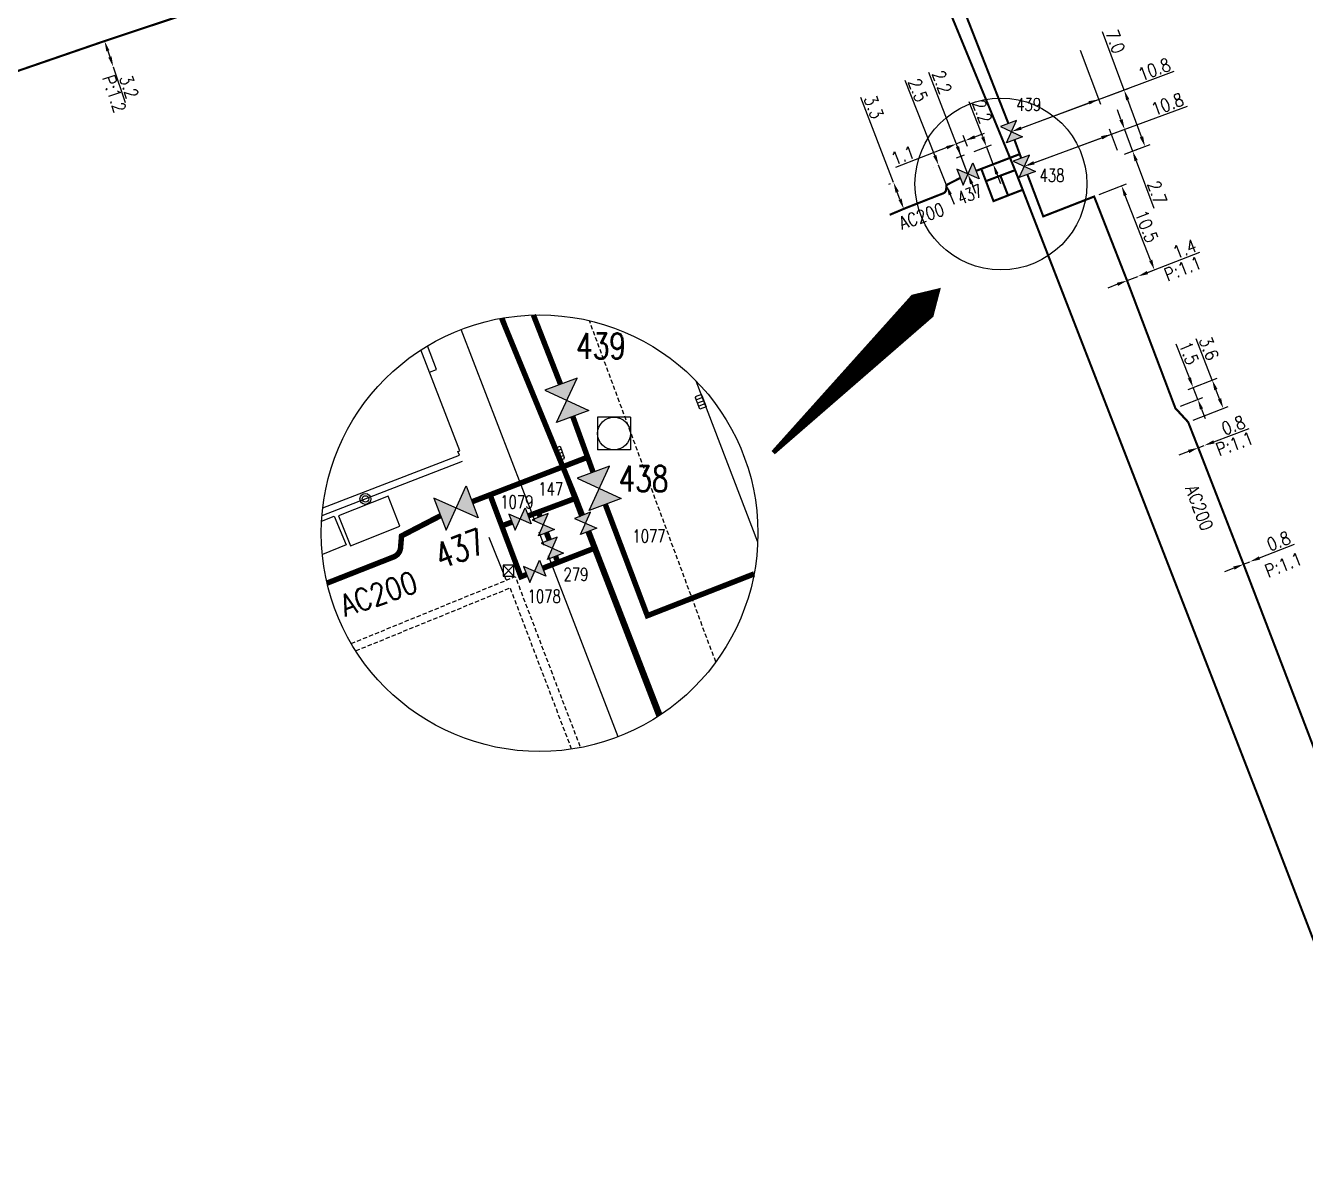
# Model space of a CAD drawing. Header units: millimetres. Extents: x 134000 to 135000, y 129000 to 130000.
# Drawn here: x 134292.4 to 134441.3, y 129749 to 129880.1 of the extents above; entities that cross this region are included whole.
import ezdxf
from ezdxf.enums import TextEntityAlignment as Align

# ---------------------------------------------------------------- set-up
doc = ezdxf.new("R2010")
doc.units = ezdxf.units.MM
doc.header["$PDMODE"] = 34
doc.linetypes.add('DASHED', pattern=[0.75, 0.5, -0.25])
doc.layers.get('0').update_dxf_attribs({"linetype": 'CONTINUOUS'})
doc.layers.get('DEFPOINTS').update_dxf_attribs({"linetype": 'CONTINUOUS'})
for name, color, linetype in [('G_120', 4, 'CONTINUOUS'), ('G_300', 7, 'CONTINUOUS'), ('G_900', 7, 'CONTINUOUS'), ('W0001', 6, 'DASHED'), ('W0008', 7, 'CONTINUOUS'), ('W0100', 7, 'CONTINUOUS'), ('W0112', 1, 'DASHED'), ('W0322', 7, 'CONTINUOUS'), ('W0330', 7, 'CONTINUOUS'), ('W0400', 7, 'CONTINUOUS'), ('W0420', 7, 'CONTINUOUS')]:
    doc.layers.add(name, color=color, linetype=linetype)
doc.styles.get("Standard").update_dxf_attribs({"font": 'romans.shx', "width": 0.85})
doc.linetypes.add('G_TYPB_AP', pattern='A,5,-0.3,["o",Standard,S=1.5,R=0,X=0,Y=-0.5],-1.65', length=6.95)
doc.dimstyles.get("Standard").update_dxf_attribs({"dimtxt": 1.5, "dimasz": 1.2, "dimexe": 0.625, "dimexo": 0.625, "dimgap": 0.25, "dimtad": 1, "dimdec": 1, "dimzin": 0, "dimdsep": 46, "dimtxsty": 'Standard', "dimcen": -0.5, "dimadec": 0, "dimazin": 0, "dimtfac": 1, "dimtdec": 1, "dimtmove": 0, "dimatfit": 3, "dimfxl": 0, "dimtolj": 1, "dimtzin": 0, "dimarcsym": 0})

# ---------------------------------------------------------------- blocks, each defined once
blk = doc.blocks.new('G_300_04')
at = {"linetype": 'Continuous'}
h = blk.add_hatch(color=0, dxfattribs=at)
h.paths.add_polyline_path([(-1, 1), (-1, -1), (0, 0)])
h.paths.add_polyline_path([(1, 1), (0, 0), (1, -1)])
at = {"color": 0, "linetype": 'Continuous', "flags": 128}
blk.add_lwpolyline([(-1, -1), (1, 1), (1, -1), (-1, 1)], close=True, dxfattribs=at)
at = {"color": 0, "linetype": 'Continuous', "width": 0.75}
blk.add_attdef('NUM', text='', height=1.5, dxfattribs=at).set_placement((0, 2.1), align=Align.MIDDLE_CENTER)
at = {"color": 0, "linetype": 'Continuous', "width": 0.75, "flags": 3}
for tag, p in [('DEF_LEG', (0, -5)), ('DEF_COUP', (0, -7.5)), ('DEF_TYPE', (0, -10))]:
    blk.add_attdef(tag, text='', height=1.2, dxfattribs=at).set_placement(p, align=Align.MIDDLE)
blk = doc.blocks.new('*D17')
at = {"layer": 'DEFPOINTS', "color": 0, "linetype": 'Continuous', "transparency": 16777216}
for p in [(134420.28, 129868.04), (134419.68, 129864.94), (134408.62, 129863.73)]:
    blk.add_point(p, dxfattribs=at)
at = {"layer": 'G_300', "color": 0, "linetype": 'Continuous', "lineweight": -2, "transparency": 16777216}
for p, q in [((134419.86, 129869.17), (134419.45, 129870.29)), ((134409.2, 129863.95), (134420.86, 129868.26)), ((134420.28, 129868.04), (134421.21, 129865.51)), ((134420.27, 129865.16), (134421.8, 129865.73)), ((134421.63, 129864.38), (134423.68, 129858.85))]:
    blk.add_line(p, q, dxfattribs=at)
at = {"layer": 'G_300', "color": 0, "linetype": 'Continuous', "transparency": 16777216}
for points in [[(134420.05, 129869.24), (134419.67, 129869.1), (134420.28, 129868.04)], [(134421.82, 129864.45), (134421.44, 129864.32), (134421.21, 129865.51)]]:
    blk.add_solid(points, dxfattribs=at)
at = {"layer": 'G_300', "color": 0, "linetype": 'Continuous', "transparency": 16777216, "insert": (134424.06, 129860.68), "char_height": 1.5, "attachment_point": 5, "rotation": 290.2761}
blk.add_mtext('\\A1;2.7', dxfattribs=at)
blk = doc.blocks.new('*D18')
at = {"layer": 'DEFPOINTS', "color": 0, "linetype": 'Continuous', "transparency": 16777216}
for p in [(134420.23, 129872.61), (134407.13, 129867.77), (134419.68, 129864.94)]:
    blk.add_point(p, dxfattribs=at)
at = {"layer": 'G_300', "color": 0, "linetype": 'Continuous', "lineweight": -2, "transparency": 16777216}
for p, q in [((134420.23, 129872.61), (134417.72, 129879.4)), ((134407.72, 129867.99), (134420.82, 129872.83)), ((134422.24, 129867.17), (134420.65, 129871.48)), ((134420.27, 129865.16), (134423.24, 129866.26))]:
    blk.add_line(p, q, dxfattribs=at)
at = {"layer": 'G_300', "color": 0, "linetype": 'Continuous', "transparency": 16777216}
for points in [[(134420.83, 129871.55), (134420.46, 129871.41), (134420.23, 129872.61)], [(134422.43, 129867.24), (134422.05, 129867.1), (134422.66, 129866.04)]]:
    blk.add_solid(points, dxfattribs=at)
at = {"layer": 'G_300', "color": 0, "linetype": 'Continuous', "transparency": 16777216, "insert": (134419.21, 129878.26), "char_height": 1.5, "attachment_point": 5, "rotation": 290.2761}
blk.add_mtext('\\A1;7.0', dxfattribs=at)
blk = doc.blocks.new('*D19')
at = {"layer": 'DEFPOINTS', "color": 0, "linetype": 'Continuous', "transparency": 16777216}
for p in [(134402.21, 129865.26), (134402.06, 129862.84), (134402.06, 129862.84)]:
    blk.add_point(p, dxfattribs=at)
at = {"layer": 'G_300', "color": 0, "linetype": 'Continuous', "lineweight": -2, "transparency": 16777216}
for p, q in [((134400.84, 129866.01), (134397.51, 129874.65)), ((134401.63, 129865.03), (134400.69, 129864.67)), ((134402.06, 129862.84), (134401.27, 129864.89)), ((134402.49, 129861.72), (134402.92, 129860.6))]:
    blk.add_line(p, q, dxfattribs=at)
at = {"layer": 'G_300', "color": 0, "linetype": 'Continuous', "transparency": 16777216}
for points in [[(134401.02, 129866.09), (134400.65, 129865.94), (134401.27, 129864.89)], [(134402.68, 129861.79), (134402.3, 129861.65), (134402.06, 129862.84)]]:
    blk.add_solid(points, dxfattribs=at)
at = {"layer": 'G_300', "color": 0, "linetype": 'Continuous', "transparency": 16777216, "insert": (134399.02, 129873.53), "char_height": 1.5, "attachment_point": 5, "rotation": 291.0603}
blk.add_mtext('\\A1;2.2', dxfattribs=at)
blk = doc.blocks.new('*D20')
at = {"layer": 'DEFPOINTS', "color": 0, "transparency": 16777216}
for p in [(134419.66, 129865.01), (134408.62, 129863.73), (134408.62, 129863.73)]:
    blk.add_point(p, dxfattribs=at)
at = {"layer": 'G_300', "color": 0, "lineweight": -2, "transparency": 16777216}
for p, q in [((134418.75, 129867.48), (134427.59, 129870.75)), ((134419.44, 129865.59), (134418.53, 129868.06)), ((134409.74, 129864.15), (134417.62, 129867.06))]:
    blk.add_line(p, q, dxfattribs=at)
at = {"layer": 'G_300', "color": 0, "transparency": 16777216}
for points in [[(134417.55, 129867.25), (134417.69, 129866.87), (134418.75, 129867.48)], [(134409.67, 129864.34), (134409.81, 129863.96), (134408.62, 129863.73)]]:
    blk.add_solid(points, dxfattribs=at)
at = {"layer": 'G_300', "color": 0, "transparency": 16777216, "insert": (134425.27, 129870.95), "char_height": 1.5, "attachment_point": 5, "rotation": 20.2761}
blk.add_mtext('\\A1;10.8', dxfattribs=at)
blk = doc.blocks.new('*D21')
at = {"layer": 'DEFPOINTS', "color": 0, "linetype": 'Continuous', "transparency": 16777216}
for p in [(134421.82, 129850.93), (134421.82, 129850.93), (134420.57, 129850.44)]:
    blk.add_point(p, dxfattribs=at)
at = {"layer": 'G_120', "color": 0, "linetype": 'Continuous', "lineweight": -2, "transparency": 16777216}
for p, q in [((134422.94, 129851.37), (134429.04, 129853.75)), ((134420.57, 129850.44), (134421.82, 129850.93)), ((134419.45, 129850.01), (134418.33, 129849.57))]:
    blk.add_line(p, q, dxfattribs=at)
at = {"layer": 'G_120', "color": 0, "linetype": 'Continuous', "transparency": 16777216}
for points in [[(134422.87, 129851.56), (134423.01, 129851.18), (134421.82, 129850.93)], [(134419.38, 129850.19), (134419.52, 129849.82), (134420.57, 129850.44)]]:
    blk.add_solid(points, dxfattribs=at)
at = {"layer": 'G_120', "color": 0, "linetype": 'Continuous', "transparency": 16777216, "insert": (134427.25, 129854.13), "char_height": 1.5, "attachment_point": 5, "rotation": 21.357}
blk.add_mtext('\\A1;1.4', dxfattribs=at)
blk = doc.blocks.new('*D22')
at = {"layer": 'DEFPOINTS', "color": 0, "linetype": 'Continuous', "transparency": 16777216}
for p in [(134428.85, 129830.99), (134429.55, 129831.25), (134429.55, 129831.25)]:
    blk.add_point(p, dxfattribs=at)
at = {"layer": 'G_120', "color": 0, "linetype": 'Continuous', "lineweight": -2, "transparency": 16777216}
for p, q in [((134430.67, 129831.67), (134434.76, 129833.22)), ((134427.73, 129830.56), (134426.6, 129830.14)), ((134428.85, 129830.99), (134429.55, 129831.25))]:
    blk.add_line(p, q, dxfattribs=at)
at = {"layer": 'G_120', "color": 0, "linetype": 'Continuous', "transparency": 16777216}
for points in [[(134430.6, 129831.86), (134430.74, 129831.49), (134429.55, 129831.25)], [(134427.66, 129830.75), (134427.8, 129830.37), (134428.85, 129830.99)]]:
    blk.add_solid(points, dxfattribs=at)
at = {"layer": 'G_120', "color": 0, "linetype": 'Continuous', "transparency": 16777216, "insert": (134432.93, 129833.6), "char_height": 1.5, "attachment_point": 5, "rotation": 20.7011}
blk.add_mtext('\\A1;0.8', dxfattribs=at)
blk = doc.blocks.new('*D23')
at = {"layer": 'DEFPOINTS', "color": 0, "linetype": 'Continuous', "transparency": 16777216}
for p in [(134434.12, 129817.43), (134434.86, 129817.73), (134434.86, 129817.73)]:
    blk.add_point(p, dxfattribs=at)
at = {"layer": 'G_120', "color": 0, "linetype": 'Continuous', "lineweight": -2, "transparency": 16777216}
for p, q in [((134435.98, 129818.17), (134440.04, 129819.78)), ((134433, 129816.99), (134431.89, 129816.55)), ((134434.12, 129817.43), (134434.86, 129817.73))]:
    blk.add_line(p, q, dxfattribs=at)
at = {"layer": 'G_120', "color": 0, "linetype": 'Continuous', "transparency": 16777216}
for points in [[(134435.9, 129818.35), (134436.05, 129817.98), (134434.86, 129817.73)], [(134432.93, 129817.18), (134433.08, 129816.8), (134434.12, 129817.43)]]:
    blk.add_solid(points, dxfattribs=at)
at = {"layer": 'G_120', "color": 0, "linetype": 'Continuous', "transparency": 16777216, "insert": (134438.2, 129820.12), "char_height": 1.5, "attachment_point": 5, "rotation": 21.6072}
blk.add_mtext('\\A1;0.8', dxfattribs=at)
blk = doc.blocks.new('*D33')
at = {"layer": 'DEFPOINTS', "color": 0, "linetype": 'Continuous', "transparency": 16777216}
for p in [(134419.93, 129861.47), (134416.74, 129860.22), (134422.2, 129851.08)]:
    blk.add_point(p, dxfattribs=at)
at = {"layer": 'G_120', "color": 0, "linetype": 'Continuous', "lineweight": -2, "transparency": 16777216}
for p, q in [((134417.32, 129860.45), (134420.51, 129861.69)), ((134423.31, 129852.8), (134420.36, 129860.35)), ((134422.78, 129851.31), (134424.33, 129851.91))]:
    blk.add_line(p, q, dxfattribs=at)
at = {"layer": 'G_120', "color": 0, "linetype": 'Continuous', "transparency": 16777216}
for points in [[(134420.55, 129860.42), (134420.18, 129860.28), (134419.93, 129861.47)], [(134423.5, 129852.88), (134423.13, 129852.73), (134423.75, 129851.69)]]:
    blk.add_solid(points, dxfattribs=at)
at = {"layer": 'G_120', "color": 0, "linetype": 'Continuous', "transparency": 16777216, "insert": (134422.85, 129856.74), "char_height": 1.5, "attachment_point": 5, "rotation": 291.357}
blk.add_mtext('\\A1;10.5', dxfattribs=at)
blk = doc.blocks.new('*D34')
at = {"layer": 'DEFPOINTS', "color": 0, "linetype": 'Continuous', "transparency": 16777216}
for p in [(134427.08, 129837.55), (134428.8, 129836.61), (134426.19, 129835.59)]:
    blk.add_point(p, dxfattribs=at)
at = {"layer": 'G_120', "color": 0, "linetype": 'Continuous', "lineweight": -2, "transparency": 16777216}
for p, q in [((134427.82, 129839.13), (134426.29, 129843.03)), ((134427.67, 129837.78), (134428.83, 129838.24)), ((134428.8, 129836.61), (134428.25, 129838.01)), ((134426.77, 129835.82), (134429.38, 129836.84)), ((134429.24, 129835.49), (134429.67, 129834.38))]:
    blk.add_line(p, q, dxfattribs=at)
at = {"layer": 'G_120', "color": 0, "linetype": 'Continuous', "transparency": 16777216}
for points in [[(134428, 129839.2), (134427.63, 129839.05), (134428.25, 129838.01)], [(134429.42, 129835.57), (134429.05, 129835.42), (134428.8, 129836.61)]]:
    blk.add_solid(points, dxfattribs=at)
at = {"layer": 'G_120', "color": 0, "linetype": 'Continuous', "transparency": 16777216, "insert": (134427.77, 129842), "char_height": 1.5, "attachment_point": 5, "rotation": 291.3382}
blk.add_mtext('\\A1;1.5', dxfattribs=at)
blk = doc.blocks.new('*D35')
at = {"layer": 'DEFPOINTS', "color": 0, "linetype": 'Continuous', "transparency": 16777216}
for p in [(134427.08, 129837.55), (134431.76, 129835.57), (134427.68, 129833.97)]:
    blk.add_point(p, dxfattribs=at)
at = {"layer": 'G_120', "color": 0, "linetype": 'Continuous', "lineweight": -2, "transparency": 16777216}
for p, q in [((134430.47, 129838.87), (134428.6, 129843.66)), ((134427.67, 129837.78), (134431.05, 129839.1)), ((134431.32, 129836.68), (134430.9, 129837.76)), ((134428.26, 129834.2), (134432.34, 129835.79))]:
    blk.add_line(p, q, dxfattribs=at)
at = {"layer": 'G_120', "color": 0, "linetype": 'Continuous', "transparency": 16777216}
for points in [[(134431.09, 129837.83), (134430.72, 129837.68), (134430.47, 129838.87)], [(134431.51, 129836.76), (134431.14, 129836.61), (134431.76, 129835.57)]]:
    blk.add_solid(points, dxfattribs=at)
at = {"layer": 'G_120', "color": 0, "linetype": 'Continuous', "transparency": 16777216, "insert": (134430.1, 129842.55), "char_height": 1.5, "attachment_point": 5, "rotation": 291.3382}
blk.add_mtext('\\A1;3.6', dxfattribs=at)
blk = doc.blocks.new('*D85')
at = {"layer": 'DEFPOINTS', "color": 0, "linetype": 'Continuous', "transparency": 16777216}
for p in [(134301.61, 129878.31), (134302.62, 129875.32), (134302.62, 129875.32)]:
    blk.add_point(p, dxfattribs=at)
at = {"layer": 'G_120', "color": 0, "linetype": 'Continuous', "lineweight": -2, "transparency": 16777216}
for p, q in [((134302, 129877.17), (134302.24, 129876.46)), ((134302.62, 129875.32), (134304.02, 129871.18))]:
    blk.add_line(p, q, dxfattribs=at)
at = {"layer": 'G_120', "color": 0, "linetype": 'Continuous', "transparency": 16777216}
for points in [[(134302.18, 129877.23), (134301.81, 129877.1), (134301.61, 129878.31)], [(134302.43, 129876.52), (134302.05, 129876.39), (134302.62, 129875.32)]]:
    blk.add_solid(points, dxfattribs=at)
at = {"layer": 'G_120', "color": 0, "linetype": 'Continuous', "transparency": 16777216, "insert": (134304.46, 129873), "char_height": 1.5, "attachment_point": 5, "rotation": 288.7162}
blk.add_mtext('\\A1;3.2', dxfattribs=at)
blk = doc.blocks.new('*D92')
at = {"layer": 'DEFPOINTS', "color": 0, "linetype": 'Continuous', "transparency": 16777216}
for p in [(134414.91, 129877.84), (134417.25, 129871.53), (134407.13, 129867.77)]:
    blk.add_point(p, dxfattribs=at)
at = {"layer": 'G_300', "color": 0, "linetype": 'Continuous', "lineweight": -2, "transparency": 16777216}
for p, q in [((134415.12, 129877.26), (134417.47, 129870.95)), ((134417.25, 129871.53), (134426.06, 129874.81)), ((134408.26, 129868.19), (134416.13, 129871.11))]:
    blk.add_line(p, q, dxfattribs=at)
at = {"layer": 'G_300', "color": 0, "linetype": 'Continuous', "transparency": 16777216}
for points in [[(134416.06, 129871.3), (134416.2, 129870.93), (134417.25, 129871.53)], [(134408.19, 129868.38), (134408.32, 129868), (134407.13, 129867.77)]]:
    blk.add_solid(points, dxfattribs=at)
at = {"layer": 'G_300', "color": 0, "linetype": 'Continuous', "transparency": 16777216, "insert": (134423.74, 129875.01), "char_height": 1.5, "attachment_point": 5, "rotation": 20.3925}
blk.add_mtext('\\A1;10.8', dxfattribs=at)
blk = doc.blocks.new('*D95')
at = {"layer": 'DEFPOINTS', "color": 0, "linetype": 'Continuous', "transparency": 16777216}
for p in [(134401.74, 129866.73), (134402.23, 129865.46), (134402.06, 129862.84)]:
    blk.add_point(p, dxfattribs=at)
at = {"layer": 'G_300', "color": 0, "linetype": 'Continuous', "lineweight": -2, "transparency": 16777216}
for p, q in [((134402.01, 129866.04), (134401.51, 129867.32)), ((134402.86, 129867.16), (134403.98, 129867.6)), ((134399.59, 129865.91), (134393.63, 129863.61)), ((134401.83, 129863.42), (134400.49, 129866.92)), ((134401.74, 129866.73), (134400.71, 129866.34))]:
    blk.add_line(p, q, dxfattribs=at)
at = {"layer": 'G_300', "color": 0, "linetype": 'Continuous', "transparency": 16777216}
for points in [[(134402.79, 129867.35), (134402.93, 129866.98), (134401.74, 129866.73)], [(134399.52, 129866.09), (134399.66, 129865.72), (134400.71, 129866.34)]]:
    blk.add_solid(points, dxfattribs=at)
at = {"layer": 'G_300', "color": 0, "linetype": 'Continuous', "transparency": 16777216, "insert": (134394.5, 129865.02), "char_height": 1.5, "attachment_point": 5, "rotation": 21.0603}
blk.add_mtext('\\A1;1.1', dxfattribs=at)
blk = doc.blocks.new('*D96')
at = {"layer": 'DEFPOINTS', "color": 0, "linetype": 'Continuous', "transparency": 16777216}
for p in [(134404.21, 129866.03), (134402.21, 129865.26), (134402.99, 129863.2)]:
    blk.add_point(p, dxfattribs=at)
at = {"layer": 'G_120', "color": 0, "linetype": 'Continuous', "lineweight": -2, "transparency": 16777216}
for p, q in [((134403.78, 129867.15), (134402.2, 129871.23)), ((134402.79, 129865.48), (134404.79, 129866.25)), ((134405, 129863.97), (134404.21, 129866.03)), ((134403.58, 129863.42), (134405.58, 129864.2)), ((134405.43, 129862.85), (134405.86, 129861.73))]:
    blk.add_line(p, q, dxfattribs=at)
at = {"layer": 'G_120', "color": 0, "linetype": 'Continuous', "transparency": 16777216}
for points in [[(134403.96, 129867.22), (134403.59, 129867.07), (134404.21, 129866.03)], [(134405.62, 129862.92), (134405.24, 129862.78), (134405, 129863.97)]]:
    blk.add_solid(points, dxfattribs=at)
at = {"layer": 'G_120', "color": 0, "linetype": 'Continuous', "transparency": 16777216, "insert": (134403.71, 129870.11), "char_height": 1.5, "attachment_point": 5, "rotation": 291.0603}
blk.add_mtext('\\A1;2.2', dxfattribs=at)
blk = doc.blocks.new('*D97')
at = {"layer": 'DEFPOINTS', "color": 0, "linetype": 'Continuous', "transparency": 16777216}
for p in [(134398.64, 129863.88), (134398.64, 129863.88), (134399.56, 129861.56)]:
    blk.add_point(p, dxfattribs=at)
at = {"layer": 'G_120', "color": 0, "linetype": 'Continuous', "lineweight": -2, "transparency": 16777216}
for p, q in [((134398.2, 129865), (134394.74, 129873.71)), ((134398.06, 129863.65), (134398.06, 129863.65)), ((134399.56, 129861.56), (134398.64, 129863.88)), ((134398.98, 129861.33), (134398.98, 129861.33)), ((134400, 129860.44), (134400.45, 129859.33))]:
    blk.add_line(p, q, dxfattribs=at)
at = {"layer": 'G_120', "color": 0, "linetype": 'Continuous', "transparency": 16777216}
for points in [[(134398.38, 129865.07), (134398.01, 129864.92), (134398.64, 129863.88)], [(134400.19, 129860.52), (134399.82, 129860.37), (134399.56, 129861.56)]]:
    blk.add_solid(points, dxfattribs=at)
at = {"layer": 'G_120', "color": 0, "linetype": 'Continuous', "transparency": 16777216, "insert": (134396.25, 129872.6), "char_height": 1.5, "attachment_point": 5, "rotation": 291.6551}
blk.add_mtext('\\A1;2.5', dxfattribs=at)
blk = doc.blocks.new('*D98')
at = {"layer": 'DEFPOINTS', "color": 0, "linetype": 'Continuous', "transparency": 16777216}
for p in [(134393.58, 129861.94), (134394.59, 129858.78), (134394.77, 129858.86)]:
    blk.add_point(p, dxfattribs=at)
at = {"layer": 'G_120', "color": 0, "linetype": 'Continuous', "lineweight": -2, "transparency": 16777216}
for p, q in [((134393.4, 129861.86), (134389.59, 129871.75)), ((134393, 129861.71), (134392.82, 129861.64)), ((134394.15, 129859.9), (134393.83, 129860.74)), ((134394.19, 129858.63), (134394, 129858.56))]:
    blk.add_line(p, q, dxfattribs=at)
at = {"layer": 'G_120', "color": 0, "linetype": 'Continuous', "transparency": 16777216}
for points in [[(134394.02, 129860.82), (134393.64, 129860.67), (134393.4, 129861.86)], [(134394.34, 129859.98), (134393.97, 129859.83), (134394.59, 129858.78)]]:
    blk.add_solid(points, dxfattribs=at)
at = {"layer": 'G_120', "color": 0, "linetype": 'Continuous', "transparency": 16777216, "insert": (134391.1, 129870.63), "char_height": 1.5, "attachment_point": 5, "rotation": 291.0603}
blk.add_mtext('\\A1;3.3', dxfattribs=at)
blk = doc.blocks.new('t322o')
at = {"color": 0, "linetype": 'Continuous'}
for radius in [0.25, 0.15]:
    blk.add_circle((0, 0), radius, dxfattribs=at)
blk = doc.blocks.new('t330o')
at = {"color": 0, "linetype": 'Continuous'}
for p, q in [((0.25, -0.25), (-0.25, 0.25)), ((-0.25, -0.25), (0.25, 0.25)), ((-0.25, 0.25), (-0.25, -0.25)), ((0.25, 0.25), (-0.25, 0.25)), ((0.25, -0.25), (0.25, 0.25)), ((-0.25, -0.25), (0.25, -0.25)), ((-0.25, -0.25), (-0.25, -0.25))]:
    blk.add_line(p, q, dxfattribs=at)
blk = doc.blocks.new('T420')
for p, q in [((0.75, 0.75), (-0.75, 0.75)), ((-0.75, 0.75), (-0.75, -0.75)), ((0.75, 0.75), (0.75, -0.75)), ((0.75, -0.75), (-0.75, -0.75))]:
    blk.add_line(p, q)
blk.add_ellipse((0, 0), major_axis=(-0.53, 0.53), ratio=1, start_param=3.926991, end_param=10.210176)
blk = doc.blocks.new('T400')
for p, q in [((-0.15, 0.3), (0.15, 0.3)), ((-0.15, -0.25), (-0.15, 0.3)), ((-0.15, 0.15), (0.15, 0.15)), ((-0.15, 0), (0.15, 0)), ((0.15, 0.3), (0.15, -0.25)), ((-0.15, -0.15), (0.15, -0.15)), ((-0.15, -0.25), (-0.15, -0.3)), ((-0.15, -0.3), (0.15, -0.3)), ((0.15, -0.3), (0.15, -0.25))]:
    blk.add_line(p, q)
blk = doc.blocks.new('Détail')
blk.add_circle((134352.22, 129821.05), 25.4)
at = {"layer": 'G_120', "linetype": 'Continuous'}
for p, q in [((134356.26, 129834.12), (134358.28, 129828.64)), ((134360.04, 129823.88), (134361.48, 129819.98))]:
    blk.add_line(p, q, dxfattribs=at)
at = {"layer": 'G_120', "linetype": 'G_TYPB_AP', "const_width": 0.635, "flags": 128}
for points in [[(134354.66, 129838.37), (134351.5, 129846.44)], [(134357.2, 129823.12), (134356.43, 129825.12), (134347.81, 129846.06)], [(134356.08, 129834.63), (134358.45, 129828.13)], [(134344.37, 129824.71), (134357.82, 129829.89)], [(134350.88, 129823.05), (134352.08, 129823.5), (134356.43, 129825.12)], [(134347.82, 129821.89), (134349.01, 129822.34)], [(134352.08, 129823.5), (134352.29, 129822.98)], [(134353.01, 129821.12), (134353.35, 129820.23)], [(134366.23, 129799.86), (134357.93, 129821.26)], [(134354.07, 129818.37), (134354.35, 129817.65)]]:
    blk.add_lwpolyline(points, dxfattribs=at)
at = {"layer": 'G_120', "linetype": 'G_TYPB_AP', "ltscale": 0.5, "const_width": 0.635, "flags": 128}
for points in [[(134346.46, 129825.51), (134347.82, 129821.89), (134350.05, 129815.98), (134350.71, 129816.24)], [(134352.57, 129816.96), (134354.35, 129817.65), (134358.68, 129819.33)]]:
    blk.add_lwpolyline(points, dxfattribs=at)
at = {"layer": 'G_120', "linetype": 'G_TYPB_AP', "flags": 128}
blk.add_lwpolyline([(134377.18, 129816.31, 0.635, 0.635, 0), (134364.76, 129811.45, 0.635, 0.635, 0), (134359.87, 129824.39, 0, 0, 0)], format="xyseb", dxfattribs=at)
at = {"layer": 'G_120', "linetype": 'G_TYPB_AP', "const_width": 0.635, "flags": 128}
blk.add_lwpolyline([(134327.5, 129815.24), (134335.25, 129818.29, 0.288667), (134336.05, 129819.38), (134336.16, 129820.73), (134340.71, 129823.09)], format="xyb", dxfattribs=at)
at = {"layer": 'W0001', "color": 253, "flags": 128}
blk.add_lwpolyline([(134372.74, 129806.08), (134371.76, 129808.62), (134358.01, 129845.78)], dxfattribs=at)
at = {"layer": 'W0008', "color": 253, "flags": 128}
for points in [[(134348.05, 129846.1), (134354.64, 129828.88), (134356.92, 129822.96)], [(134351.71, 129822.39), (134343.08, 129844.75)], [(134339.42, 129839.79), (134340.24, 129840.1), (134339.19, 129842.85)], [(134377.6, 129819.99), (134370.44, 129838.75)], [(134356.92, 129822.96), (134356.92, 129822.96)], [(134351.71, 129822.39), (134351.71, 129822.39)], [(134352.77, 129819.63), (134352.18, 129821.17)], [(134357.6, 129821.2), (134365.91, 129799.65)], [(134361.36, 129797.35), (134353.24, 129818.42)]]:
    blk.add_lwpolyline(points, dxfattribs=at)
at = {"layer": 'W0100', "color": 253, "flags": 128}
for points in [[(134327, 129824.01), (134342.89, 129830.13), (134342.72, 129830.55), (134342.94, 129830.64), (134338.42, 129842.37)], [(134326.86, 129822.43), (134328.34, 129823.04), (134329.72, 129819.7), (134326.95, 129818.55)]]:
    blk.add_lwpolyline(points, dxfattribs=at)
blk.add_lwpolyline([(134330.21, 129819.58), (134335.98, 129821.87), (134334.6, 129825.35), (134328.83, 129823.06)], close=True, dxfattribs=at)
at = {"layer": 'W0112', "color": 253, "flags": 128}
for points in [[(134330.3, 129808.21), (134349.39, 129816), (134356.97, 129796.1)], [(134355.95, 129795.92), (134348.81, 129814.67), (134330.84, 129807.34)]]:
    blk.add_lwpolyline(points, dxfattribs=at)
at = {"layer": 'W0322', "color": 253, "flags": 128}
for points in [[(134343.21, 129829.39), (134326.9, 129823.06)], [(134348.35, 129815.62), (134346.37, 129820.54)]]:
    blk.add_lwpolyline(points, dxfattribs=at)
at = {"layer": 'G_300'}
ref = blk.add_blockref('G_300_04', (134355.39, 129836.51), dxfattribs=dict(at, xscale=2, yscale=2, zscale=2, rotation=290.1542055546007))
ref.add_attrib('NUM', '439', dxfattribs={"layer": '0', "color": 0, "linetype": 'Continuous', "height": 3, "width": 0.75}).set_placement((134359.37, 129842.83), align=Align.MIDDLE_CENTER)
ref = blk.add_blockref('G_300_04', (134359.16, 129826.26), dxfattribs=dict(at, xscale=2, yscale=2, zscale=2, rotation=290.3924687158415))
ref.add_attrib('NUM', '438', dxfattribs={"layer": '0', "color": 0, "linetype": 'Continuous', "height": 3, "width": 0.75}).set_placement((134364.32, 129827.39), align=Align.MIDDLE_CENTER)
ref = blk.add_blockref('G_300_04', (134342.51, 129823.99), dxfattribs=dict(at, xscale=2, yscale=2, zscale=2, rotation=20.96499178899846))
ref.add_attrib('NUM', '437', dxfattribs={"layer": '0', "color": 0, "linetype": 'Continuous', "height": 3, "rotation": 20.965, "width": 0.75}).set_placement((134342.93, 129819.26), align=Align.MIDDLE_CENTER)
ref = blk.add_blockref('G_300_04', (134352.65, 129822.05), dxfattribs=dict(at, rotation=291.2098284776736))
ref.add_attrib('NUM', '147', dxfattribs={"layer": '0', "color": 0, "linetype": 'Continuous', "height": 1.5, "width": 0.75}).set_placement((134353.52, 129826.2), align=Align.MIDDLE_CENTER)
ref = blk.add_blockref('G_300_04', (134349.95, 129822.7), dxfattribs=dict(at, rotation=20.77374496890388))
ref.add_attrib('NUM', '1079', dxfattribs={"layer": '0', "color": 0, "linetype": 'Continuous', "height": 1.5, "width": 0.75}).set_placement((134349.58, 129824.69), align=Align.MIDDLE_CENTER)
ref = blk.add_blockref('G_300_04', (134357.57, 129822.19), dxfattribs=dict(at, rotation=291.2098284769581))
ref.add_attrib('NUM', '1077', dxfattribs={"layer": '0', "color": 0, "linetype": 'Continuous', "height": 1.5, "width": 0.75}).set_placement((134364.95, 129820.71), align=Align.MIDDLE_CENTER)
ref = blk.add_blockref('G_300_04', (134353.71, 129819.3), dxfattribs=dict(at, rotation=291.2098284780791))
ref.add_attrib('NUM', '279', dxfattribs={"layer": '0', "color": 0, "linetype": 'Continuous', "height": 1.5, "width": 0.75}).set_placement((134356.45, 129816.25), align=Align.MIDDLE_CENTER)
ref = blk.add_blockref('G_300_04', (134351.64, 129816.6), dxfattribs=dict(at, rotation=21.20982847774762))
ref.add_attrib('NUM', '1078', dxfattribs={"layer": '0', "color": 0, "linetype": 'Continuous', "height": 1.5, "width": 0.75}).set_placement((134352.76, 129813.71), align=Align.MIDDLE_CENTER)
at = {"layer": 'W0322', "color": 253, "xscale": 2.54, "yscale": 2.54, "zscale": 2.54, "rotation": 201.2248495946342}
blk.add_blockref('t322o', (134331.96, 129825.03), dxfattribs=at)
at = {"layer": 'W0330', "color": 253, "xscale": 2.54, "yscale": 2.54, "zscale": 2.54}
blk.add_blockref('t330o', (134348.6, 129816.68), dxfattribs=at)
at = {"layer": 'W0400', "color": 253, "xscale": 2.54, "yscale": 2.54, "zscale": 2.54}
for p, rotation in [((134370.96, 129836.33), 200.9295595795451), ((134354.51, 129830.33), 19.83246072191208)]:
    blk.add_blockref('T400', p, dxfattribs=dict(at, rotation=rotation))
at = {"layer": 'W0420', "color": 253, "xscale": 2.54, "yscale": 2.54, "zscale": 2.54}
blk.add_blockref('T420', (134360.88, 129832.64), dxfattribs=at)
at = {"layer": 'G_120', "linetype": 'Continuous', "width": 0.85}
blk.add_text('AC200', height=2.54, rotation=19.0363, dxfattribs=at).set_placement((134333.51, 129814), align=Align.MIDDLE)

msp = doc.modelspace()

# ---------------------------------------------------------------- linework, layer by layer
at = {"layer": 'G_120', "linetype": 'Continuous'}
for p, q in [((134407.47, 129866.83), (134408.27, 129864.67)), ((134408.96, 129862.8), (134409.53, 129861.26))]:
    msp.add_line(p, q, dxfattribs=at)
at = {"layer": 'G_120', "linetype": 'G_TYPB_AP', "const_width": 0.25, "flags": 128}
for points in [[(134855.99, 129128.38), (134855.99, 129128.38), (134849.02, 129123.7), (134844.23, 129122.71), (134837.62, 129123.84), (134820.24, 129128.1), (134801.07, 129134.48), (134797.32, 129137.34), (134791.51, 129142.01), (134787.49, 129146.13), (134756.6, 129187.58), (134756.6, 129187.58), (134709.87, 129254.2), (134663.6, 129324.01), (134609.51, 129405.48), (134609.51, 129405.48), (134565.57, 129466.62), (134551.98, 129486.28), (134545.1, 129505.12), (134545.1, 129505.12), (134527.98, 129548.3), (134518.47, 129574.1), (134507.82, 129597.78), (134492.4, 129639.9), (134480.48, 129672.41), (134470.91, 129699.54), (134449.76, 129754.2), (134436.18, 129789.5), (134407.54, 129863.29), (134396.76, 129889.47), (134384.07, 129919.52), (134367.68, 129966.66), (134354.75, 130000)], [(134407.47, 129866.83), (134408.26, 129864.67)], [(134402.99, 129863.2), (134408.09, 129865.16)], [(134404.15, 129862.01), (134405.83, 129862.65), (134407.54, 129863.29)], [(134405.83, 129862.65), (134406.72, 129860.35)]]:
    msp.add_lwpolyline(points, dxfattribs=at)
at = {"layer": 'G_120', "linetype": 'G_TYPB_AP', "flags": 128}
for points in [[(134406.77, 129868.7, 0.25, 0.25, 0), (134398.32, 129890.28, 0.25, 0.25, 0), (134393.24, 129903.7, 0.25, 0.25, 0), (134391.57, 129908.26, 0.25, 0.25, 0), (134389.59, 129913.38, 0, 0, 0)], [(134000, 129784.73, 0.25, 0.25, 0), (134011.98, 129790.21, 0.25, 0.25, 0), (134051.03, 129808.8, 0.25, 0.25, 0), (134052.47, 129810.75, 0.25, 0.25, 0), (134060.51, 129812.77, 0.25, 0.25, 0), (134093.43, 129818.1, 0.25, 0.25, 0), (134126.67, 129823.44, 0.25, 0.25, 0), (134147.84, 129827.93, 0.25, 0.25, 0), (134159.05, 129830.6, 0.25, 0.25, 0), (134172.76, 129834.19, 0.25, 0.25, 0), (134189.57, 129838.28, 0.25, 0.25, 0), (134194.6, 129839.98, 0.25, 0.25, 0), (134211.5, 129845.44, 0.25, 0.25, 0), (134218.61, 129848.62, 0.25, 0.25, 0), (134225.34, 129851.63, 0.25, 0.25, 0), (134236.88, 129856.01, 0.25, 0.25, 0), (134301.61, 129878.31, 0.25, 0.25, 0), (134344.5, 129892.56, 0.25, 0.25, 0), (134369.21, 129901.77, 0.25, 0.25, 0), (134380.63, 129904.55, 0, 0, 0)], [(134526.33, 129577.96, 0.25, 0.25, 0), (134524.86, 129582.37, 0.25, 0.25, 0), (134514.47, 129608.71, 0.25, 0.25, 0), (134495.79, 129655.84, 0.25, 0.25, 0), (134483.38, 129687.87, 0.25, 0.25, 0), (134473.44, 129713.47, 0.25, 0.25, 0), (134463.72, 129739.12, 0.25, 0.25, 0), (134453.8, 129766.22, 0.25, 0.25, 0), (134444.24, 129791, 0.25, 0.25, 0), (134434.12, 129817.43, 0.25, 0.25, 0), (134428.85, 129830.99, 0.25, 0.25, 0), (134427.68, 129833.97, 0.25, 0.25, 0), (134426.19, 129835.59, 0.25, 0.25, 0), (134420.57, 129850.44, 0.25, 0.25, 0), (134416.74, 129860.22, 0.25, 0.25, 0), (134410.82, 129857.91, 0.25, 0.25, 0), (134408.97, 129862.8, 0, 0, 0)]]:
    msp.add_lwpolyline(points, format="xyseb", dxfattribs=at)
at = {"layer": 'G_120', "linetype": 'G_TYPB_AP', "ltscale": 0.5, "const_width": 0.25, "flags": 128}
msp.add_lwpolyline([(134403.61, 129863.44), (134404.15, 129862.01), (134405.03, 129859.69), (134406.72, 129860.35), (134408.43, 129861.01)], dxfattribs=at)
at = {"layer": 'G_120', "linetype": 'G_TYPB_AP', "const_width": 0.25, "flags": 128}
msp.add_lwpolyline([(134392.95, 129858.09), (134394.77, 129858.86), (134399.2, 129860.6, 0.288667), (134399.52, 129861.03), (134399.56, 129861.56), (134401.17, 129862.39)], format="xyb", dxfattribs=at)
at = {"layer": 'G_900', "linetype": 'Continuous'}
msp.add_lwpolyline([(134379.4, 129830.42, 0.547, 3.28, 0), (134395, 129845.77, 6.57, 0, 0), (134398.91, 129849.6, 6.57, 0, 0)], format="xyseb", dxfattribs=at)
msp.add_circle((134405.89, 129861.68), 10, dxfattribs=at)

# ---------------------------------------------------------------- block references
at = {"layer": 'G_300'}
ref = msp.add_blockref('G_300_04', (134407.13, 129867.77), dxfattribs=dict(at, rotation=290.1542055546007))
ref.add_attrib('NUM', '439', dxfattribs={"layer": '0', "color": 0, "linetype": 'Continuous', "height": 1.5, "width": 0.75}).set_placement((134409.12, 129870.93), align=Align.MIDDLE_CENTER)
ref = msp.add_blockref('G_300_04', (134408.62, 129863.73), dxfattribs=dict(at, rotation=290.3924687158415))
ref.add_attrib('NUM', '438', dxfattribs={"layer": '0', "color": 0, "linetype": 'Continuous', "height": 1.5, "width": 0.75}).set_placement((134411.84, 129862.7), align=Align.MIDDLE_CENTER)
ref = msp.add_blockref('G_300_04', (134402.06, 129862.84), dxfattribs=dict(at, rotation=20.96499178899847))
ref.add_attrib('NUM', '437', dxfattribs={"layer": '0', "color": 0, "linetype": 'Continuous', "height": 1.5, "rotation": 20.965, "width": 0.75}).set_placement((134402.27, 129860.48), align=Align.MIDDLE_CENTER)
at = {"layer": 'G_900', "linetype": 'Continuous'}
msp.add_blockref('Détail', (0, 0), dxfattribs=at)

# ---------------------------------------------------------------- texts
at = {"layer": 'G_120', "linetype": 'Continuous', "width": 0.85}
for s, rotation, p in [('P:1.2', 288.7162, (134302.74, 129872.18)), ('AC200', 19.0363, (134396.67, 129857.94)), ('P:1.1', 21.357, (134427.05, 129851.84)), ('P:1.1', 20.3549, (134433.08, 129831.47)), ('AC200', 290.8653, (134428.99, 129823.99)), ('P:1.1', 21.6072, (134438.76, 129817.38))]:
    msp.add_text(s, height=1.5, rotation=rotation, dxfattribs=at).set_placement(p, align=Align.MIDDLE)

# ---------------------------------------------------------------- dimensions: what is measured, and where the dimension line sits
at = {"layer": 'G_120', "linetype": 'Continuous'}
for base, p1, p2, angle, picture, middle in [((134302.6213, 129875.322), (134301.6105, 129878.3054), (134302.6213, 129875.322), 108.7162, '*D85', (134303.5152, 129872.6836)), ((134398.64, 129863.88), (134399.56, 129861.56), (134398.64, 129863.88), 291.6551, '*D97', (134395.32, 129872.23)), ((134394.59, 129858.78), (134393.58, 129861.94), (134394.77, 129858.86), 291.0603, '*D98', (134390.16, 129870.27)), ((134404.21, 129866.03), (134402.99, 129863.2), (134402.21, 129865.26), 291.0603, '*D96', (134402.77, 129869.75)), ((134419.93, 129861.47), (134422.2, 129851.08), (134416.74, 129860.22), 291.357, '*D33', (134421.91, 129856.38)), ((134421.8236, 129850.9339), (134420.5663, 129850.4423), (134421.8236, 129850.9339), 201.357, '*D21', (134427.615, 129853.1985)), ((134428.8, 129836.61), (134427.08, 129837.55), (134426.19, 129835.59), 291.3382, '*D34', (134426.84, 129841.64)), ((134431.757939, 129835.566429), (134427.084203, 129837.55189), (134427.681921, 129833.974123), 291.338209, '*D35', (134429.173082, 129842.183203)), ((134429.551, 129831.2507), (134428.8494, 129830.9856), (134429.551, 129831.2507), 200.7011, '*D22', (134433.2793, 129832.6597)), ((134434.86, 129817.73), (134434.12, 129817.43), (134434.86, 129817.73), 201.6072, '*D23', (134438.57, 129819.19))]:
    dim = msp.add_linear_dim(base=base, p1=p1, p2=p2, angle=angle, dimstyle='Standard', dxfattribs=at)
    dim.commit()
    dim.dimension.update_dxf_attribs({"geometry": picture, "text_midpoint": middle, "dimtype": 160})
at = {"layer": 'G_300', "linetype": 'Continuous'}
for base, p1, p2, angle, picture, middle in [((134420.23, 129872.61), (134419.68, 129864.94), (134407.13, 129867.77), 290.2761, '*D18', (134418.27, 129877.91)), ((134417.25, 129871.53), (134407.13, 129867.77), (134414.91, 129877.84), 200.3925, '*D92', (134424.09, 129874.07)), ((134402.06, 129862.84), (134402.21, 129865.26), (134402.06, 129862.84), 291.0603, '*D19', (134398.08, 129873.17)), ((134420.28, 129868.04), (134419.68, 129864.94), (134408.62, 129863.73), 290.2761, '*D17', (134423.13, 129860.33)), ((134401.74, 129866.73), (134402.06, 129862.84), (134402.23, 129865.46), 201.0603, '*D95', (134394.85, 129864.08))]:
    dim = msp.add_linear_dim(base=base, p1=p1, p2=p2, angle=angle, dimstyle='Standard', dxfattribs=at)
    dim.commit()
    dim.dimension.update_dxf_attribs({"geometry": picture, "text_midpoint": middle, "dimtype": 160})
at = {"layer": 'G_300'}
dim = msp.add_linear_dim(base=(134408.62, 129863.73), p1=(134419.66, 129865.01), p2=(134408.62, 129863.73), angle=20.2761, dimstyle='Standard', dxfattribs=at)
dim.commit()
dim.dimension.update_dxf_attribs({"geometry": '*D20', "text_midpoint": (134425.62, 129870.02), "dimtype": 160})

doc.saveas('drawing.dxf')
